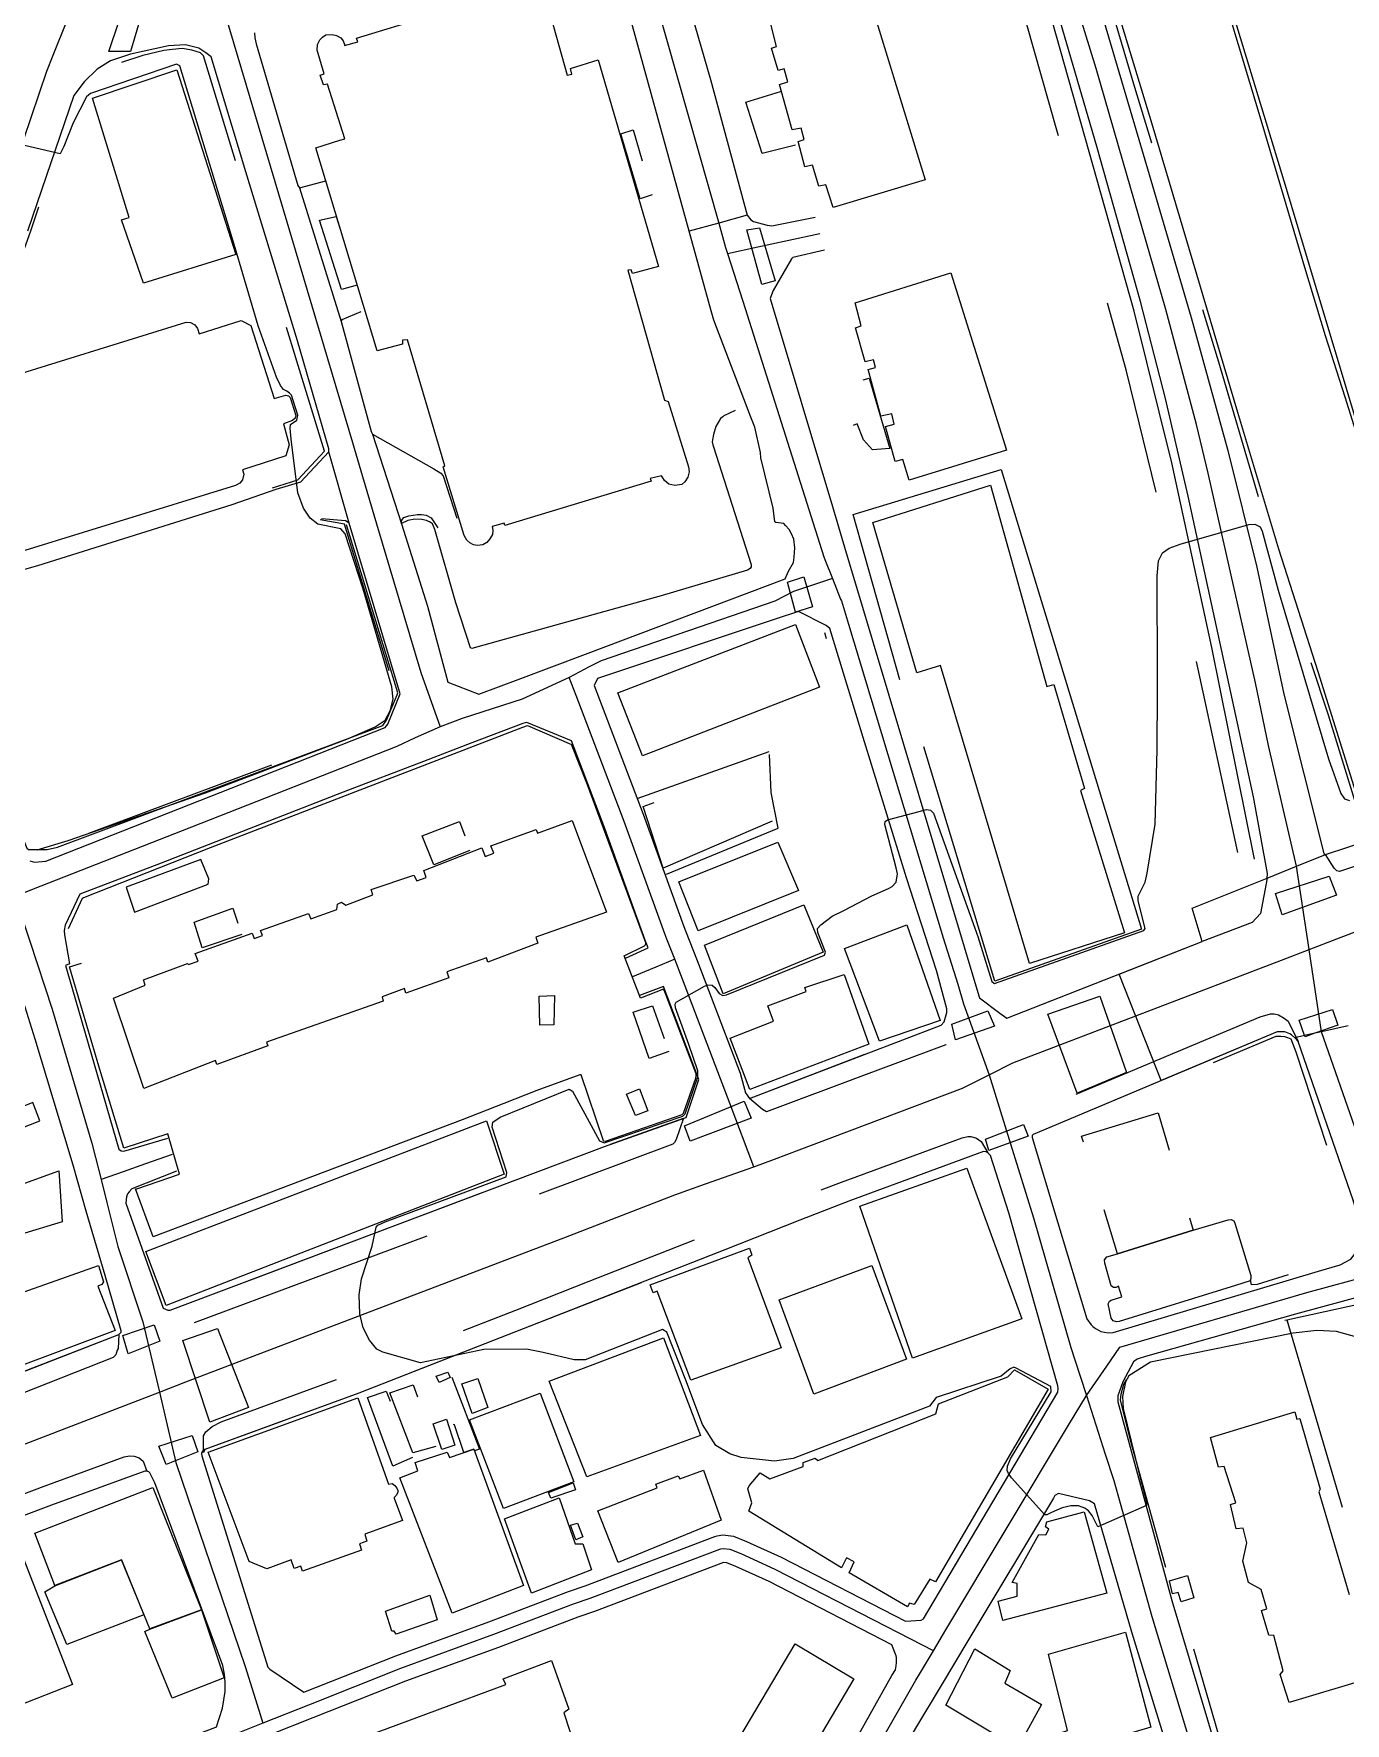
# Model space of a CAD drawing. Header units: millimetres. Extents: x 198785 to 203305, y 542885 to 545889.
# Drawn here: x 201836.9 to 202029.6, y 543380.9 to 543629.2 of the extents above; entities that cross this region are included whole.
import ezdxf

# ---------------------------------------------------------------- set-up
doc = ezdxf.new("R2010")
doc.units = ezdxf.units.MM
for name, pattern in [('FENCE_25K', [54.3, 28.7, -9.2, -16.4]), ('HIDDEN_BULD_25K', [28.8, 18.4, -10.4]), ('HIDDEN_IN_25K', [56.5, 36.5, -20])]:
    doc.linetypes.add(name, pattern=pattern)
for name, color, linetype in [('A0013111', 253, 'Continuous'), ('A0013114', 253, 'Continuous'), ('A0013117', 253, 'Continuous'), ('A0013118', 253, 'Continuous'), ('A0023211', 253, 'Continuous'), ('A0023214', 253, 'Continuous'), ('A0023217', 253, 'Continuous'), ('A0033324', 253, 'Continuous'), ('A0043325', 253, 'Continuous'), ('A0053326', 253, 'Continuous'), ('B0014111', 253, 'Continuous'), ('B0014112', 253, 'Continuous'), ('B0014113', 253, 'Continuous'), ('B0014115', 253, 'Continuous'), ('B0014116', 253, 'Continuous'), ('B0024120', 253, 'Continuous'), ('B0024127', 253, 'Continuous'), ('C0076117', 253, 'Continuous'), ('C0523121', 253, 'Continuous'), ('F0017111', 253, 'Continuous'), ('F0047224', 253, 'Continuous')]:
    doc.layers.add(name, color=color, linetype=linetype)

msp = doc.modelspace()

# ---------------------------------------------------------------- linework, layer by layer
at = {"layer": 'A0013111'}
msp.add_lwpolyline([(202081.77, 543349.38), (202071.38, 543383.85), (202063.05, 543411.98), (202055.58, 543436.76), (202048.08, 543461.27), (202042.52, 543480.09), (202040.28, 543487.54), (202036.76, 543499.28), (202033.31, 543510.76), (202030.98, 543518.54), (202025.69, 543535.41), (202019.88, 543553.45), (202013.86, 543573.55), (202001.29, 543615.89), (201988.17, 543658.98), (201975.59, 543701.29), (201964.61, 543737.61), (201954.02, 543772.01), (201942.51, 543810.75), (201931.78, 543846.34), (201922.12, 543878.3)], dxfattribs=at)
at = {"layer": 'A0013114'}
for points in [[(202026.76, 543508.59), (202033.31, 543510.76), (202047.87, 543515.59), (202062.92, 543520.59), (202068.17, 543522.33), (202069.66, 543522.83), (202070.36, 543523.06), (202072.33, 543523.72), (202072.41, 543523.75), (202082.11, 543527.03), (202093.37, 543530.83), (202098.49, 543532.57), (202129.65, 543544.34), (202166.44, 543558.41), (202181.33, 543564.15), (202188.47, 543566.9), (202188.7, 543567.02), (202188.97, 543567.37), (202191.89, 543568.6), (202192.33, 543568.58), (202195.02, 543569.7), (202195.4, 543569.96), (202195.58, 543570.17)], [(201975.81, 543487.8), (201975.9, 543487.5), (201978.89, 543485.29), (201979.91, 543484.54), (202008.62, 543495.8), (202007.17, 543500.68), (202018.17, 543505.12)], [(201942.11, 543472.73), (201970.26, 543483.53), (201970.69, 543483.99), (201971.1, 543485.38)], [(202022.23, 543481.64), (202021.74, 543482.07), (202021.48, 543482.24), (202020.78, 543482.51), (202020.07, 543482.55), (202019.63, 543482.53), (201983.8, 543467.45), (201983.64, 543467.28), (201983.65, 543467.02)], [(201856.97, 543441.62), (201920.77, 543465.7), (201932.77, 543469.96)], [(201976.51, 543464.92), (201956.7, 543457.66), (201949.49, 543454.83), (201938.5, 543450.51), (201908.85, 543438.86), (201884.68, 543429.42), (201862.07, 543421.17), (201861.68, 543420.82), (201861.59, 543420.56)], [(201794.98, 543417.1), (201795.34, 543416.98), (201849.42, 543438.06), (201849.77, 543438.41), (201849.79, 543438.59)], [(201853.84, 543417.89), (201853.53, 543417.97), (201853.25, 543417.98), (201839.52, 543412.95), (201819.71, 543405.55), (201802.63, 543398.98), (201796.79, 543396.73), (201776.02, 543388.83), (201761.13, 543383.44), (201761.01, 543383.16), (201761, 543382.95), (201761.04, 543382.76)]]:
    msp.add_lwpolyline(points, dxfattribs=at)
at = {"layer": 'A0013117'}
for points in [[(201918.97, 543877.21), (201924.6, 543861.03), (201929.26, 543846.13), (201929.53, 543845.2), (201932.54, 543834.81), (201934.85, 543826.86), (201941.29, 543807), (201948.14, 543783.46), (201954.71, 543761.29), (201960.97, 543741.12), (201968.03, 543717.26), (201974.26, 543696.59), (201981.04, 543674.25), (201987.69, 543652.24), (201994.24, 543630.87), (202000.84, 543608.49), (202007.02, 543587.48), (202012.4, 543567.97), (202016.66, 543550.79), (202020.61, 543532.16), (202026.52, 543508.72), (202026.76, 543508.59)], [(201931.65, 543638.72), (201936.39, 543622.46), (201941.78, 543602.54), (201942.3, 543601.86), (201942.67, 543601.6), (201944.7, 543601.07), (201945.36, 543600.95), (201951.75, 543602.26)], [(202018.17, 543505.12), (202018.24, 543505.81), (202016.16, 543517.07), (202010.23, 543544.35), (202006.56, 543561.23), (202003.22, 543575.59), (201999.58, 543589.84), (201993.12, 543612.6), (201985.26, 543639.66)], [(201869.38, 543629.33), (201869.42, 543628.61), (201869.62, 543627.71), (201875.73, 543606.87), (201875.95, 543606.57), (201882.08, 543586.89), (201886.51, 543570.76), (201886.69, 543570.33), (201890.95, 543557.16), (201894.77, 543545.07), (201897.76, 543533.91), (201902.33, 543532.14), (201908.12, 543534.32), (201917.99, 543538.04), (201947.35, 543549.09), (201947.81, 543550.2), (201948.55, 543551.49), (201948.68, 543552.28), (201948.77, 543553.67), (201948.61, 543554.92), (201948.27, 543555.73), (201947.92, 543556.32), (201947.37, 543556.95), (201947.13, 543557.21), (201945.97, 543557.38), (201945.82, 543557.47), (201945.58, 543559.5), (201943.75, 543566.85), (201943.7, 543567.66), (201942.87, 543571.39), (201942.31, 543572.85), (201936.87, 543587.11), (201936.48, 543588.49), (201933.25, 543600.19), (201923.08, 543636.95)], [(201859.21, 543627.58), (201856.7, 543627.41), (201851.15, 543626.21), (201848.21, 543625.23), (201846.26, 543624), (201844.34, 543622.13), (201842.8, 543620.1), (201836.01, 543600.18)], [(201836.34, 543507.67), (201837.01, 543507.44), (201838.69, 543507.63), (201888.56, 543527.25), (201888.93, 543527.75), (201890.76, 543532.18), (201883.27, 543557.25), (201880.26, 543567.75), (201880.26, 543568.18), (201875.68, 543584.07), (201868.09, 543608.92), (201863, 543625.79), (201862.22, 543626.4), (201861.17, 543627.06), (201859.21, 543627.58)], [(201953.1, 543597.39), (201948.46, 543596.32), (201948.26, 543596.12), (201945.57, 543591.47), (201945.47, 543591.22), (201945.12, 543590.27), (201954.28, 543559.74), (201956.32, 543552.92), (201958.12, 543546.91), (201975.81, 543487.8)], [(201971.1, 543485.38), (201971.11, 543485.89), (201969.56, 543491.52), (201965.17, 543505.18), (201959.02, 543525.15), (201953.89, 543541.81), (201953.36, 543542.23), (201949.29, 543544.3), (201948.28, 543543.94), (201947.03, 543543.54), (201919.75, 543534.45), (201919.28, 543533.4), (201926.49, 543514.49), (201932.45, 543497.99), (201932.69, 543497.38), (201934.43, 543493), (201935.06, 543491.34), (201940.71, 543476.47), (201941.53, 543473.54), (201942.11, 543472.73)], [(201923.87, 543493.35), (201927.22, 543494.89), (201926.84, 543495.87), (201920.86, 543512.4), (201915.95, 543525.3), (201909.36, 543527.96), (201908.77, 543527.85), (201901.31, 543524.99), (201894.18, 543522.26), (201882.39, 543517.74), (201855.62, 543507.32), (201843.7, 543502.75), (201841.53, 543498.19), (201841.4, 543497.41), (201841.42, 543496.8), (201842.19, 543492.5), (201841.58, 543492.28), (201842.15, 543490.25), (201849.44, 543465.29), (201849.76, 543465.03), (201850.18, 543464.98), (201856.64, 543466.92)], [(201849.79, 543438.59), (201847.4, 543446.73), (201844.64, 543456.19), (201842.69, 543462.91), (201841.49, 543467.02), (201837.11, 543481.45), (201832.94, 543494.76)], [(201932.77, 543469.96), (201934.65, 543475.53), (201929.46, 543489.19), (201925.94, 543487.87)], [(201983.65, 543467.02), (201987.42, 543454.45), (201991.67, 543440.37), (201992.31, 543439.45), (201992.54, 543439.25), (201992.74, 543439.08), (201993.05, 543438.87), (201993.73, 543438.49), (201994.8, 543438.32), (201995.52, 543438.36), (202025.72, 543447.38), (202028.9, 543448.29), (202030.49, 543449.1), (202031.09, 543449.97), (202031.5, 543450.56), (202031.59, 543450.94), (202031.81, 543451.89), (202031.87, 543453.44), (202031.61, 543455.16), (202030.8, 543457.8), (202022.75, 543481.09), (202022.23, 543481.64)], [(201861.59, 543420.56), (201861.61, 543420.23), (201871.3, 543389.15), (201871.59, 543388.89), (201876.63, 543385.49), (201890.12, 543390.84), (201903.8, 543395.82), (201915.5, 543400.29), (201917.95, 543401.14), (201937.02, 543408.35), (201937.34, 543408.45), (201938.18, 543408.6), (201939.76, 543408.4), (201941.64, 543407.65), (201946.74, 543405.34), (201965.02, 543395.93), (201967.32, 543396.05), (201967.69, 543396.26), (201987.4, 543429.59), (201987.47, 543430.09), (201987.4, 543430.53), (201980.22, 543455.95), (201977.52, 543464.35), (201977.33, 543464.57), (201977.12, 543464.73), (201976.9, 543464.87), (201976.51, 543464.92)], [(201857.88, 543462.04), (201851.34, 543459.44), (201850.94, 543459.02), (201850.7, 543458.72), (201850.53, 543458.3), (201850.46, 543457.36), (201855.93, 543441.94), (201856.62, 543441.64), (201856.97, 543441.62)], [(202032.61, 543443.85), (202022.33, 543441.02), (202000.3, 543434.84), (201999.06, 543434.42), (201998.55, 543434.05), (201996.94, 543431.12), (201996.22, 543429.05), (201996.22, 543428.72), (201996.22, 543428.17), (202004.16, 543398.96), (202013.23, 543368.64)], [(201761.04, 543382.76), (201764.54, 543371.44), (201772.02, 543350.36), (201772.24, 543349.91), (201777.26, 543348.82), (201777.96, 543348.86), (201780.69, 543349.01), (201805.34, 543358.52), (201817.03, 543362.72), (201822.95, 543364.91), (201826.78, 543366.33), (201863.66, 543380.35), (201863.79, 543380.4), (201864.66, 543383.14), (201865.05, 543385.58), (201865.05, 543386.98), (201864.96, 543388.07), (201864.7, 543389.4), (201854.72, 543416.24), (201854, 543417.73), (201853.84, 543417.89)], [(201987.5, 543414.68), (201986.96, 543414.37), (201986.78, 543413.98), (201974.19, 543393.02), (201970.27, 543386.48), (201966.49, 543380.2), (201952.22, 543355.78), (201941.8, 543338.26), (201942.44, 543333.37), (201943.7, 543332), (201977.9, 543312.97), (201981.81, 543313.99), (201983.07, 543314.33), (201986.89, 543315.37), (201988.24, 543316.78), (201988.11, 543317.63), (201982.26, 543339.42), (201977.14, 543357.97), (202006.74, 543366.67), (202004.67, 543373.57), (201998.28, 543394.3), (201992.78, 543413.18), (201992.06, 543413.61), (201987.5, 543414.68)], [(201938.29, 543404.56), (201919.32, 543397.37), (201916.87, 543396.53), (201905.2, 543392.07), (201891.54, 543387.1), (201877.95, 543381.71), (201865.11, 543376.62)], [(201950.27, 543365.21), (201963.04, 543387.94), (201963.56, 543388.77), (201963.65, 543389.36), (201963.71, 543389.87), (201963.71, 543390.59), (201963.65, 543390.85), (201963.03, 543392.45), (201945, 543401.74), (201940.08, 543403.97), (201938.75, 543404.5), (201938.29, 543404.56)]]:
    msp.add_lwpolyline(points, dxfattribs=at)
at = {"layer": 'A0013118'}
for points in [[(201875.95, 543606.57), (201879.83, 543607.56)], [(201885, 543588.33), (201882.17, 543587.13), (201882.08, 543586.89)], [(201886.69, 543570.33), (201895.72, 543565.28), (201896.72, 543564.63), (201897.07, 543564.21), (201899.08, 543558)], [(201880.26, 543567.75), (201876.12, 543563.3), (201872.49, 543562.21), (201866.04, 543559.98), (201837.47, 543550.98), (201833.49, 543549.86), (201831.02, 543551.86)], [(201890.95, 543557.23), (201890.97, 543557.64), (201891.1, 543557.86), (201891.32, 543558.12), (201892.06, 543558.36), (201893.29, 543558.53), (201893.9, 543558.54), (201894.58, 543558.45), (201895.3, 543558.08), (201896.3, 543556.57)], [(201883.27, 543557.25), (201882.71, 543557.6), (201879.19, 543557.93)], [(201890.95, 543557.16), (201890.95, 543557.23)]]:
    msp.add_lwpolyline(points, dxfattribs=at)
at = {"layer": 'A0023211'}
msp.add_lwpolyline([(202093.71, 543365.19), (202088.52, 543382.42), (202077.73, 543417.84), (202074.23, 543429.52), (202069.2, 543444.89), (202067.6, 543450.06), (202062.83, 543465.67), (202057.69, 543482.75), (202057.12, 543484.64), (202054.61, 543492.97), (202052.5, 543499.99), (202051.16, 543504.52), (202048.33, 543514.05), (202047.87, 543515.59), (202045.71, 543522.75), (202044.59, 543526.45), (202040.84, 543538.7), (202038.06, 543548.11), (202032.29, 543567.34), (202029.65, 543575.77), (202026.74, 543584.79), (202023.73, 543594.84), (202017.45, 543616.01), (202003.37, 543662.79)], dxfattribs=at)
at = {"layer": 'A0023214'}
msp.add_lwpolyline([(201798.89, 543407.84), (201851.6, 543428.12), (201855.39, 543429.58), (201859.28, 543431.08), (201870.82, 543435.52), (201914.81, 543452.28), (201931.13, 543458.57), (201935.65, 543460.17), (201942.75, 543462.67), (201945.78, 543463.82), (201949.4, 543465.2), (201973.38, 543474.23), (201977.34, 543476.22), (201980.8, 543477.96), (202020.26, 543493.05), (202024.33, 543494.61), (202028.4, 543496.17), (202031.76, 543497.46)], dxfattribs=at)
at = {"layer": 'A0023217'}
for points in [[(202038.37, 543448.18), (202036.79, 543452.47), (202033.83, 543460.54), (202026.16, 543482.53), (202024.33, 543494.61), (202022.47, 543506.86), (202018.38, 543524.62), (202016.44, 543533.79), (202010.94, 543558.32), (202009.48, 543564.6), (202007.81, 543571.78), (202003.3, 543588.66), (201996.98, 543610.54), (201993.05, 543624.07), (201989.71, 543634.89), (201985.04, 543650.58), (201977.32, 543675.53), (201973.75, 543688.05), (201969.61, 543702.87), (201962.09, 543727.36), (201930.26, 543833.2), (201930, 543834), (201929.13, 543836.62)], [(201923.37, 543651.57), (201925.36, 543644.44), (201937.57, 543601.38), (201938.58, 543597.8), (201938.87, 543596.9)], [(201864.38, 543634.21), (201865.68, 543629.85), (201883.74, 543569.15), (201885.23, 543564.15), (201887.3, 543557.2), (201893.81, 543535.33), (201894.59, 543533.13), (201896.65, 543527.36)], [(201841.83, 543631.26), (201839.74, 543625.98), (201838.8, 543623.62), (201835.41, 543613.66), (201821.92, 543577.35), (201816.25, 543561.74), (201814.63, 543560.1)], [(201938.87, 543596.9), (201943.31, 543597.86), (201952.42, 543599.83)], [(201938.87, 543596.9), (201941.1, 543589.89), (201953.03, 543552.32), (201953.19, 543551.92), (201954.3, 543549.13)], [(201954.3, 543549.13), (201948.55, 543547.25), (201945.8, 543545.83), (201920.3, 543537.02), (201918.52, 543536.16), (201915.62, 543534.59)], [(201954.3, 543549.13), (201955.49, 543546.13), (201955.6, 543545.85), (201956.65, 543542.45), (201970.54, 543496.34), (201972.73, 543489.51), (201973.53, 543486.63), (201977.34, 543476.22), (201980.46, 543466.09), (201983.82, 543455.2), (201989.33, 543436.16), (201989.92, 543434.33), (201991.61, 543429.09)], [(201915.62, 543534.59), (201908.68, 543531.41), (201899.89, 543528.57), (201896.65, 543527.36)], [(201931.12, 543493.21), (201929.96, 543496.13), (201929.64, 543496.93), (201923.68, 543513.45), (201916.63, 543531.94), (201915.62, 543534.59)], [(201896.65, 543527.36), (201892.99, 543525.71), (201890.26, 543524.47), (201858.71, 543512.07), (201837.94, 543503.91), (201834.16, 543502.42)], [(201834.16, 543502.42), (201836.34, 543495.83), (201839.63, 543485.85), (201845.47, 543466.16), (201845.99, 543464.07), (201846.81, 543460.83)], [(201931.12, 543493.21), (201928.34, 543492.05), (201926.65, 543491.34), (201924.9, 543490.61)], [(201942.75, 543462.67), (201939.24, 543471.88), (201932.24, 543490.26), (201931.12, 543493.21)], [(201857.26, 543464.48), (201853.35, 543463.11), (201850.08, 543461.97), (201846.81, 543460.83)], [(201846.81, 543460.83), (201847.65, 543457.45), (201849.27, 543451), (201852.97, 543439.93), (201855.39, 543429.58), (201857.81, 543419.26), (201868, 543389.28), (201870, 543382.87), (201870.6, 543380.95)], [(201991.61, 543429.09), (201994.59, 543433.39), (201996.53, 543436.19), (202024.02, 543444.2), (202033.73, 543446.89), (202038.37, 543448.18)], [(201969.13, 543391.56), (201970.97, 543394.63), (201989, 543424.73), (201991.61, 543429.09)], [(201991.61, 543429.09), (201994.39, 543420.46), (201995.64, 543416.61), (202001.22, 543396.63), (202008.95, 543371.1), (202009.97, 543367.62), (202010.53, 543365.7)], [(201969.13, 543391.56), (201965.82, 543393.26), (201945.87, 543403.54), (201940.86, 543405.81), (201939.25, 543406.45), (201938.23, 543406.58), (201937.82, 543406.51), (201937.68, 543406.46), (201918.64, 543399.26), (201916.19, 543398.41), (201904.5, 543393.95), (201890.83, 543388.97), (201877.29, 543383.6), (201870.6, 543380.95)], [(201936.03, 543335.41), (201938.95, 543339.86), (201940.31, 543341.93), (201951.25, 543360.49), (201966.56, 543387.27), (201967.08, 543388.13), (201969.13, 543391.56)], [(201870.6, 543380.95), (201864.45, 543378.51), (201864.38, 543378.49), (201827.48, 543364.45), (201823.06, 543362.82), (201820.6, 543361.91)]]:
    msp.add_lwpolyline(points, dxfattribs=at)
at = {"layer": 'A0033324', "linetype": 'HIDDEN_IN_25K', "flags": 128}
for points in [[(202033.78, 543507.76), (202028.82, 543506.11), (202028.41, 543506.2), (202028, 543506.56), (202026.76, 543508.59), (202033.31, 543510.76), (202048.32, 543515.75), (202062.92, 543520.59), (202068.17, 543522.33), (202070.36, 543523.06), (202072.41, 543523.75), (202082.11, 543527.03), (202082.77, 543526.07), (202082.86, 543525.42), (202082.72, 543524.85), (202082.03, 543523.92), (202081.43, 543523.64), (202071.31, 543520.21), (202064.16, 543517.84), (202056.65, 543515.35), (202049.21, 543512.88), (202033.78, 543507.76)], [(202015.99, 543498.6), (202008.62, 543495.8), (202007.17, 543500.68), (202018.17, 543505.12), (202017.21, 543499.92), (202015.99, 543498.6)], [(201958.85, 543476.1), (201944.62, 543470.79), (201944.02, 543471.09), (201942.11, 543472.73), (201970.26, 543483.53), (201970.69, 543483.99), (201971.1, 543485.38), (201971.11, 543485.89), (201971.57, 543481.78), (201971.32, 543481.29), (201970.93, 543480.6), (201958.85, 543476.1)], [(202021.26, 543484.09), (202022.75, 543481.09), (202022.23, 543481.64), (202021.74, 543482.07), (202021.48, 543482.24), (202020.78, 543482.51), (202020.07, 543482.55), (202019.63, 543482.53), (201983.8, 543467.45), (201983.64, 543467.28), (201983.33, 543469.2), (201983.45, 543470.25), (201983.54, 543470.47), (201984.11, 543470.83), (202002.43, 543478.55), (202017.13, 543484.73), (202018.68, 543485.17), (202019.19, 543485.16), (202019.84, 543485.03), (202020.69, 543484.54), (202021.26, 543484.09)], [(201894.69, 543452.52), (201858.72, 543439.1), (201858.15, 543439.08), (201857.64, 543439.17), (201855.93, 543441.94), (201856.62, 543441.64), (201856.97, 543441.62), (201907.24, 543460.6), (201920.77, 543465.7), (201932.4, 543469.83), (201931.31, 543466.7), (201931.06, 543466.28), (201930.81, 543466), (201894.69, 543452.52)], [(201976.16, 543466.43), (201977.12, 543464.73), (201976.9, 543464.87), (201976.51, 543464.92), (201956.7, 543457.66), (201949.49, 543454.83), (201938.5, 543450.51), (201908.85, 543438.86), (201884.68, 543429.42), (201862.07, 543421.17), (201861.86, 543420.73), (201861.85, 543423.14), (201862.2, 543423.76), (201863.12, 543424.53), (201864.45, 543425.23), (201883.62, 543432.23), (201907.76, 543441.65), (201918.55, 543445.9), (201955.63, 543460.46), (201973.35, 543466.96), (201974.18, 543467.13), (201974.62, 543467.13), (201975.44, 543466.91), (201976.16, 543466.43)], [(201807.45, 543418.49), (201796.86, 543414.54), (201796.37, 543414.57), (201794.98, 543417.1), (201795.34, 543416.98), (201835.9, 543432.79), (201849.42, 543438.06), (201849.33, 543436), (201849.19, 543435.77), (201848.98, 543435.08), (201848.61, 543434.69), (201822.87, 543424.56), (201807.45, 543418.49)], [(201852.98, 543419.44), (201853.53, 543417.97), (201853.25, 543417.98), (201839.52, 543412.95), (201819.71, 543405.55), (201802.63, 543398.98), (201796.79, 543396.73), (201776.02, 543388.83), (201761.13, 543383.44), (201761.01, 543383.16), (201760.84, 543385.03), (201760.84, 543385.36), (201761.11, 543386.28), (201761.67, 543386.68), (201762.39, 543387.09), (201774.97, 543391.64), (201795.72, 543399.53), (201806.33, 543403.62), (201818.65, 543408.35), (201838.47, 543415.76), (201850.23, 543420.07), (201850.99, 543420.24), (201851.66, 543420.18), (201852.41, 543419.91), (201852.98, 543419.44)]]:
    msp.add_lwpolyline(points, dxfattribs=at)
at = {"layer": 'A0043325'}
for points in [[(201851.15, 543626.6), (201847.94, 543626.58), (201850.95, 543635.52), (201853.54, 543634.71), (201851.15, 543626.6)], [(201945.86, 543592.86), (201943.91, 543592.35), (201941.73, 543600.38), (201943.57, 543600.69), (201945.86, 543592.86)], [(201951.34, 543544.96), (201948.88, 543544.18), (201947.69, 543548.59), (201950.07, 543549.38), (201951.34, 543544.96)], [(202028.37, 543502.59), (202020.37, 543499.7), (202019.41, 543502.84), (202027.28, 543505.4), (202028.37, 543502.59)], [(201997.52, 543476.54), (201990.23, 543473.52), (201985.94, 543485.1), (201993.57, 543487.75), (201997.52, 543476.54)], [(201978.08, 543483.37), (201972.35, 543481.37), (201971.85, 543483.65), (201977.11, 543485.59), (201978.08, 543483.37)], [(202025.19, 543482.31), (202023.74, 543481.79), (202023.67, 543481.97), (202022.87, 543484.22), (202027.79, 543485.82), (202028.55, 543483.52), (202025.19, 543482.31)], [(201942.34, 543469.86), (201933.38, 543466.45), (201932.55, 543468.71), (201941.33, 543472.32), (201942.34, 543469.86)], [(201983.04, 543467.22), (201977.26, 543465.07), (201976.77, 543466.75), (201982.36, 543468.91), (201983.04, 543467.22)], [(201855.47, 543437.07), (201850.77, 543435.21), (201849.99, 543437.92), (201854.62, 543439.46), (201855.47, 543437.07)], [(201868.5, 543427.31), (201862.81, 543425.17), (201858.84, 543437.19), (201863.94, 543438.91), (201868.5, 543427.31)], [(201861.02, 543420.8), (201856.38, 543418.93), (201855.32, 543421.66), (201860.22, 543423.19), (201861.02, 543420.8)]]:
    msp.add_lwpolyline(points, dxfattribs=at)
at = {"layer": 'A0053326'}
for points in [[(201931.65, 543638.72), (201936.39, 543622.46), (201941.78, 543602.54), (201937.57, 543601.38), (201933.25, 543600.19), (201923.08, 543636.95)], [(202030.09, 543483.42), (202026.16, 543482.53), (202025.19, 543482.31), (202023.67, 543481.97), (202022.23, 543481.64), (202021.74, 543482.07), (202021.48, 543482.24), (202020.78, 543482.51), (202020.07, 543482.55), (202019.63, 543482.53), (202002.59, 543475.36), (201996.44, 543491.02), (202008.62, 543495.8), (202007.17, 543500.68), (202018.17, 543505.12), (202022.47, 543506.86), (202026.76, 543508.59), (202033.31, 543510.76)]]:
    msp.add_lwpolyline(points, dxfattribs=at)
at = {"layer": 'B0014111'}
for points in [[(201911.61, 543636.24), (201915.33, 543623.11), (201915.97, 543623.26), (201915.78, 543624.08), (201919.86, 543625.37), (201928.75, 543595), (201924.9, 543593.96), (201924.72, 543594.49), (201924.23, 543594.43), (201929.6, 543575.37), (201930.17, 543575.15), (201933.12, 543565.54), (201933.21, 543564.8), (201933.03, 543564.05), (201932.6, 543563.33), (201932.14, 543562.97), (201931.14, 543562.8), (201930.26, 543563.01), (201929.62, 543563.55), (201929.37, 543563.95), (201929.17, 543564.25), (201927.5, 543563.85), (201927.63, 543563.43), (201906.13, 543556.93), (201906.06, 543557.29), (201904.27, 543556.78), (201904.37, 543556.24), (201904.31, 543555.63), (201903.96, 543554.99), (201903.51, 543554.44), (201902.89, 543554.1), (201902.14, 543553.98), (201901.55, 543554.07), (201901.01, 543554.37), (201900.56, 543554.78), (201900.19, 543555.44), (201897.06, 543565.53), (201897.34, 543565.7), (201891.85, 543584.23), (201891.13, 543584.15), (201891.11, 543583.58), (201887.38, 543582.61), (201878.36, 543612.42), (201881.9, 543613.57), (201882.64, 543613.76), (201880.08, 543621.76), (201879.5, 543621.69), (201878.99, 543623.1), (201879.62, 543623.3), (201878.56, 543626.76), (201878.6, 543627.59), (201878.97, 543628.3), (201879.33, 543628.67), (201879.85, 543629.01), (201880.77, 543629.09), (201881.4, 543628.95), (201882.05, 543628.61), (201882.37, 543628.15), (201882.58, 543627.59), (201882.59, 543627.48), (201884.56, 543628.02), (201884.36, 543628.53), (201905.59, 543635.06)], [(201866.6, 543596.74), (201853.07, 543592.56), (201849.83, 543601.84), (201850.94, 543602.19), (201845.55, 543619.71), (201857.96, 543623.9), (201866.6, 543596.74)], [(201830.21, 543577.82), (201859.3, 543586.83), (201859.96, 543586.76), (201860.58, 543586.42), (201860.96, 543585.87), (201861.25, 543585.1), (201867.38, 543587.04), (201868.83, 543586.31)], [(201868.83, 543586.31), (201872.26, 543575.57), (201873.97, 543576.09), (201874.37, 543575.97), (201874.61, 543575.72), (201875.42, 543573.11), (201875.33, 543572.72), (201874.92, 543572.36), (201873.62, 543571.89), (201874.45, 543568.8), (201873.97, 543567.15), (201867.62, 543565.13), (201867.78, 543564.45), (201867.59, 543563.65), (201867.21, 543563.14), (201866.55, 543562.8), (201830.95, 543551.84)], [(201970.11, 543484.18), (201961.19, 543481.17), (201956.06, 543494.77), (201965.21, 543498.23), (201970.11, 543484.18)], [(201906.06, 543461.62), (201856.37, 543442.31), (201853.37, 543450.24), (201903.44, 543469.43), (201906.06, 543461.62)], [(201982.1, 543440.34), (201966.07, 543434.57), (201958.33, 543456.89), (201974.05, 543462.49), (201982.1, 543440.34)], [(202013.5, 543445.27), (201996.4, 543439.96), (201996.02, 543439.91), (201995.54, 543440.04), (201995.24, 543440.47), (201994.83, 543442.58), (201995.01, 543442.94), (201995.26, 543443.12), (201996.83, 543443.58), (201996.33, 543445.15), (201995.96, 543444.95), (201995.57, 543444.97), (201995.25, 543445.21), (201994.33, 543448.52), (201994.29, 543449.03), (201994.59, 543449.44), (201996.18, 543449.89), (202007.3, 543453.38), (202012.42, 543454.92), (202012.87, 543454.96), (202013.25, 543454.77), (202013.41, 543454.42), (202015.79, 543446.73), (202015.78, 543446.28), (202015.67, 543445.96), (202013.5, 543445.27)], [(201941.85, 543449.31), (201946.73, 543436.1), (201933.48, 543431.34), (201928.52, 543444.42), (201927.96, 543444.19), (201927.48, 543445.33), (201942.09, 543450.74), (201942.44, 543449.72), (201941.85, 543449.31)], [(201848.89, 543438.65), (201834.09, 543433.12), (201831.41, 543440.31), (201834.68, 543441.49), (201833.84, 543443.75), (201846.42, 543448.17), (201847.18, 543445.79), (201846.93, 543445.42), (201846.33, 543445.15), (201848.89, 543438.65)], [(201965.19, 543434.41), (201951.54, 543429.3), (201946.47, 543443.13), (201960.1, 543448.2), (201965.19, 543434.41)], [(201934.89, 543423.22), (201918.21, 543417.16), (201912.64, 543431.18), (201929.46, 543437.57), (201934.89, 543423.22)], [(201916.28, 543416.38), (201905.93, 543412.48), (201900.93, 543425.51), (201911.34, 543429.45), (201916.28, 543416.38)], [(201884.53, 543428.75), (201889.05, 543416.08), (201889.57, 543416.14), (201890, 543415.88), (201890.27, 543415.47), (201890.41, 543415.11), (201890.4, 543414.89), (201890.24, 543414.45), (201889.87, 543414.12), (201889.86, 543414.01), (201891.12, 543410.72), (201885.58, 543408.7), (201885.85, 543407.7), (201884.8, 543407.28), (201885.1, 543406.36), (201876.43, 543403.28), (201876.17, 543404.01), (201875.21, 543403.67), (201874.75, 543404.93), (201871.17, 543403.61), (201868.58, 543404.67), (201862.55, 543420.75), (201884.53, 543428.75)], [(201901.58, 543421.18), (201908.87, 543401.16), (201898.4, 543397.08), (201890.71, 543416.99), (201893.37, 543418), (201892.96, 543419.26), (201897.68, 543420.75), (201898.03, 543419.99), (201901.58, 543421.18)], [(201935.34, 543418.12), (201937.94, 543410.77), (201922.78, 543404.53), (201919.82, 543412.16), (201928.54, 543415.52), (201928.34, 543416.07), (201931.61, 543417.29), (201931.87, 543416.84), (201935.34, 543418.12)], [(201854.43, 543415.56), (201861.55, 543397.61), (201853.96, 543394.78), (201849.83, 543404.95), (201840.04, 543401.15), (201837.08, 543408.87), (201854.43, 543415.56)], [(201842.63, 543386.62), (201826.58, 543380.36), (201819.12, 543400.04), (201835.04, 543406.12), (201842.63, 543386.62)], [(201853.09, 543396.86), (201841.77, 543392.48), (201838.54, 543400.23), (201840.03, 543401.13), (201849.82, 543404.92), (201853.09, 543396.86)], [(201896.19, 543396.1), (201890.18, 543394), (201889.88, 543394.45), (201889.56, 543394.46), (201888.62, 543397.38), (201895.11, 543399.73), (201896.19, 543396.1)], [(201864.9, 543387.62), (201857.26, 543384.6), (201853.23, 543394.43), (201853.96, 543394.76), (201861.55, 543397.59), (201864.9, 543387.62)], [(202001.07, 543380.35), (201987.7, 543376.4), (201987.06, 543376.6), (201986.37, 543377.12), (201986.17, 543377.62), (201986.17, 543378.36), (201986.54, 543378.94), (201987.22, 543379.33), (201988.85, 543379.84), (201986.02, 543391.06), (201997.35, 543394.29), (202001.07, 543380.35)], [(201914.84, 543382.46), (201919.15, 543369.29), (201920.82, 543369.98), (201923.37, 543362.51), (201916.06, 543359.81), (201915.75, 543360.74), (201887.59, 543350.45), (201888.12, 543348.89), (201886.19, 543348.21), (201876.18, 543375.46), (201906.3, 543386.6), (201905.91, 543387.45), (201912.98, 543390.15), (201915.55, 543382.99), (201914.84, 543382.46)], [(201985.03, 543383.7), (201981.48, 543377.26), (201970.93, 543383.58), (201975.22, 543391.85), (201980.39, 543388.68), (201979.6, 543386.84), (201985.03, 543383.7)]]:
    msp.add_lwpolyline(points, dxfattribs=at)
at = {"layer": 'B0014112'}
for points in [[(201952.37, 543533.18), (201926.37, 543523.07), (201922.75, 543532.33), (201948.84, 543542.38), (201952.37, 543533.18)], [(201830.47, 543443.7), (201822.56, 543441.36), (201818.73, 543454.15), (201840.6, 543462.08), (201841.1, 543454.62), (201834.99, 543452.77), (201835.42, 543451.14), (201833.35, 543450.61), (201833.73, 543449.1), (201829.37, 543447.74), (201830.47, 543443.7)], [(201918.9, 543403.45), (201910.05, 543400.02), (201906.08, 543410.96), (201914.12, 543414.06), (201916.48, 543407.31), (201917.61, 543407.3), (201918.9, 543403.45)]]:
    msp.add_lwpolyline(points, dxfattribs=at)
at = {"layer": 'B0014113'}
for points in [[(201949.29, 543503.31), (201934.57, 543497.35), (201931.71, 543504.57), (201946.27, 543510.42), (201949.29, 543503.31)], [(201952.94, 543494.23), (201938.22, 543488.11), (201935.51, 543495.27), (201950.09, 543501.19), (201952.94, 543494.23)], [(201959.62, 543480.7), (201942.17, 543474.04), (201939.26, 543481.62), (201945.62, 543484.07), (201944.8, 543486.37), (201950.42, 543488.44), (201950.23, 543489.02), (201955.99, 543490.93), (201959.62, 543480.7)], [(201991.3, 543412), (201994.6, 543400.03), (201979.33, 543396.02), (201978.66, 543398.88), (201981.43, 543399.6), (201981.42, 543401.44), (201980.68, 543401.63), (201984.6, 543408.65), (201985.67, 543408.6), (201986.1, 543409.46), (201985.59, 543409.77), (201985.78, 543410.5), (201991.3, 543412)], [(201957.45, 543387.45), (201932.69, 543345.6), (201924.11, 543350.98), (201948.8, 543392.6), (201957.45, 543387.45)]]:
    msp.add_lwpolyline(points, dxfattribs=at)
at = {"layer": 'B0014115'}
for points in [[(201958.45, 543638.52), (201967.91, 543607.72), (201954.39, 543603.66), (201953.3, 543606.99), (201952.27, 543606.78), (201951.34, 543609.89), (201950.25, 543609.66), (201949.23, 543613.37), (201950.14, 543613.67), (201949.71, 543615.3), (201948.35, 543615.05), (201946.53, 543621.75), (201947.72, 543622.15), (201947.18, 543624.05), (201946.29, 543623.77), (201945.33, 543627.07), (201946.09, 543627.31), (201945.23, 543630.59), (201946.19, 543630.95), (201945.15, 543634.57), (201958.45, 543638.52)], [(201971.67, 543594.08), (201979.87, 543568), (201965.54, 543563.59), (201964.64, 543566.63), (201963.49, 543566.34), (201962.07, 543571.46), (201963.38, 543571.84), (201963.03, 543573.34), (201961.42, 543572.99), (201959.54, 543579.85), (201960.62, 543580.15), (201960.31, 543581.27), (201959.1, 543580.99), (201957.68, 543586), (201958.53, 543586.27), (201957.62, 543589.65), (201971.67, 543594.08)], [(201977.51, 543562.86), (201985.81, 543533.29), (201986.83, 543533.58), (201991.33, 543518.26), (201990.74, 543517.97), (201997.23, 543497.06), (201983.26, 543492.56), (201970.17, 543536.35), (201966.68, 543535.28), (201960.22, 543557.37), (201977.51, 543562.86)], [(201916.05, 543513.57), (201921.08, 543500.13), (201910.71, 543496.43), (201911.02, 543495.58), (201903.66, 543492.75), (201903.43, 543493.39), (201897.6, 543491.34), (201897.9, 543490.48), (201891.61, 543488.19), (201891.4, 543488.89), (201888.12, 543487.67), (201888.27, 543487.05), (201871.13, 543481.02), (201871.33, 543480.45), (201863.83, 543477.74), (201863.62, 543478.3), (201853.11, 543474.19), (201848.62, 543487.47), (201853.31, 543489.36), (201853.06, 543490.15), (201859.49, 543492.56), (201859.66, 543492.4), (201861.07, 543492.9), (201860.65, 543494.05), (201869.04, 543497.01), (201869.33, 543496.25), (201870.54, 543496.67), (201870.26, 543497.4), (201877.29, 543499.93), (201877.64, 543499.13), (201881.47, 543500.49), (201881.56, 543501.29), (201882.14, 543501.56), (201882.78, 543501.13), (201886.73, 543502.64), (201886.48, 543503.46), (201892.78, 543505.57), (201893.22, 543504.72), (201894.6, 543505.22), (201894.23, 543506.24), (201902.75, 543509.55), (201903.26, 543508.27), (201904.54, 543508.76), (201904.1, 543509.88), (201910.76, 543512.28), (201910.96, 543511.72), (201916.05, 543513.57)], [(201986, 543430.04), (201969.42, 543401.7), (201968.58, 543402.1), (201966.29, 543398.4), (201965.63, 543398.57), (201965.34, 543398.01), (201956.74, 543403.05), (201957.46, 543404.64), (201956.36, 543405.25), (201955.6, 543403.77), (201941.99, 543412.09), (201942.45, 543413.32), (201941.85, 543415.38), (201942.06, 543415.79), (201943.69, 543417.71), (201945.1, 543416.86), (201950, 543418.66), (201949.99, 543419.26), (201951.74, 543419.9), (201952.15, 543419.56), (201969.5, 543426.39), (201969.88, 543427.87), (201980.08, 543431.84), (201981.02, 543432.85), (201986, 543430.04)], [(202033.99, 543387.73), (202021.42, 543383.97), (202020.07, 543388.07), (202020.5, 543388.61), (202019.16, 543393.82), (202018.42, 543393.88), (202017.33, 543397.49), (202018.13, 543397.72), (202017.28, 543400.56), (202015.44, 543401.59), (202014.58, 543404.76), (202015.18, 543407.42), (202014.66, 543409.57), (202013.61, 543409.48), (202012.8, 543413.06), (202013.55, 543413.33), (202011.83, 543418.65), (202011.01, 543418.54), (202009.84, 543422.9), (202022.22, 543426.7)], [(202022.22, 543426.7), (202022.51, 543425.63), (202022.97, 543425.72), (202025.96, 543415.3), (202025.78, 543414.91), (202030.2, 543399.84)]]:
    msp.add_lwpolyline(points, dxfattribs=at)
at = {"layer": 'B0014116', "linetype": 'HIDDEN_BULD_25K', "flags": 128}
for points in [[(201948.85, 543612.81), (201943.95, 543611.61), (201941.54, 543619.14), (201946.65, 543620.72), (201948.85, 543612.81)], [(201927.78, 543605.5), (201926.03, 543604.94), (201923.21, 543614.47), (201925.02, 543615.07), (201927.78, 543605.5)], [(201884.44, 543592.25), (201882.14, 543591.59), (201878.93, 543601.78), (201881.38, 543602.36), (201884.44, 543592.25)], [(201959.71, 543578.57), (201962.7, 543568.25), (201960.16, 543568.05), (201958.86, 543569.52), (201957.93, 543571.86), (201956.89, 543571.45), (201955.18, 543577.4), (201959.71, 543578.57)], [(201901.01, 543509.19), (201895.71, 543507.09), (201894.01, 543511.34), (201899.49, 543513.45), (201901.01, 543509.19)], [(201867.5, 543496.81), (201861.68, 543494.88), (201860.51, 543498.62), (201866.16, 543500.71), (201867.5, 543496.81)], [(201913.35, 543483.56), (201911.28, 543483.51), (201911.2, 543487.76), (201913.43, 543487.86), (201913.35, 543483.56)], [(201930.24, 543479.64), (201927.36, 543478.6), (201924.99, 543485.42), (201927.83, 543486.37), (201930.24, 543479.64)], [(201927.15, 543470.92), (201925.33, 543470.22), (201924.02, 543473.38), (201925.96, 543474.16), (201927.15, 543470.92)], [(202007.3, 543453.39), (201996.18, 543449.9), (201990.91, 543467.22), (202002.17, 543470.6), (202007.3, 543453.39)], [(201898.12, 543431.71), (201896.48, 543430.98), (201896.07, 543431.95), (201897.77, 543432.54), (201898.12, 543431.71)], [(201898.35, 543431.8), (201902.43, 543421.2), (201901.68, 543420.98), (201901.59, 543421.21), (201900.11, 543420.71), (201898.75, 543424.8), (201898.35, 543424.89), (201897.93, 543426.16), (201898.18, 543426.23), (201896.12, 543430.79), (201898.35, 543431.8)], [(201892.59, 543419.98), (201889.7, 543418.72), (201885.95, 543428.81), (201888.72, 543429.73), (201892.59, 543419.98)], [(201896.03, 543421.61), (201892.64, 543420.67), (201889.27, 543429.48), (201892.68, 543430.64), (201896.03, 543421.61)], [(201903.65, 543427.31), (201901.37, 543426.42), (201899.82, 543430.79), (201902.19, 543431.57), (201903.65, 543427.31)], [(201898.79, 543421.8), (201896.88, 543421.17), (201895.62, 543424.9), (201897.58, 543425.62), (201898.79, 543421.8)], [(201916.53, 543415.23), (201912.92, 543413.98), (201912.57, 543414.83), (201916.19, 543416.25), (201916.53, 543415.23)], [(201917.6, 543408.32), (201916.56, 543407.9), (201915.82, 543410.02), (201916.83, 543410.31), (201917.6, 543408.32)]]:
    msp.add_lwpolyline(points, dxfattribs=at)
at = {"layer": 'B0024120', "linetype": 'FENCE_25K', "flags": 128}
for points in [[(202217.14, 542885.31), (202215.89, 542889.79), (202211.79, 542903.46), (202211.06, 542906.37), (202208.69, 542915.86), (202206.09, 542924.17), (202204, 542931.32), (202200.96, 542941.36), (202197.88, 542953.14), (202193.96, 542966.12), (202191.06, 542975.57), (202188.37, 542984.85), (202185.11, 542995.75), (202181.06, 543009.4), (202176.75, 543022.91), (202171.14, 543042), (202166.33, 543058.33), (202165.34, 543061.94), (202162.84, 543070.79), (202161.86, 543070.58), (202156.04, 543089.93), (202154.54, 543094.78), (202147.84, 543116.61), (202141.5, 543137.49), (202139.18, 543145.49), (202131.01, 543174.33), (202125.1, 543198.61), (202118.28, 543224.61), (202113.3, 543242.82), (202109.84, 543255.14), (202104.1, 543273.9), (202097.23, 543295.85), (202092.33, 543312.28), (202086.5, 543331.8), (202083.07, 543342.6), (202077.88, 543360.15), (202072.93, 543376.53), (202067.22, 543395.55), (202062.6, 543411.48), (202056.3, 543431.95), (202047.57, 543460.91), (202041.81, 543481.23), (202036.93, 543497.61), (202032.09, 543513.2), (202027.19, 543529.07), (202019.09, 543553.55), (202015.84, 543564.8), (202011.05, 543580.92), (202006.28, 543596.63), (202002.39, 543609.36), (201998.74, 543621.31), (201994.31, 543636.29), (201988.76, 543654.92), (201981.76, 543678.1), (201975.22, 543699.17), (201970.56, 543715.13), (201963.98, 543736.53), (201958.01, 543756.32), (201952.21, 543775.51), (201947.22, 543791.32), (201942.17, 543808.9), (201934.59, 543834.02), (201929.08, 543852.65), (201922.59, 543873.68), (201916.84, 543892.4), (201901.51, 543941.87), (201892.55, 543971.75), (201882.04, 544007.3), (201875.05, 544031.16), (201867.35, 544058.14), (201860.22, 544082.88), (201851.27, 544112.32), (201845.99, 544129.33), (201840.53, 544147.15), (201834.75, 544166.47), (201829.77, 544182.76), (201824.52, 544199.55), (201818.86, 544219.4), (201812.32, 544240.2), (201807.48, 544256.42), (201802.39, 544272.63), (201799.93, 544281.61), (201798.2, 544286.5), (201793.41, 544299.96), (201786.32, 544320.12), (201774.68, 544352.8), (201768.76, 544370.18), (201760.88, 544394.99), (201754.9, 544414.84), (201745.58, 544444.9), (201739.23, 544465.95), (201732.19, 544488.74), (201727.89, 544504.35), (201727.89, 544504.35)], [(202013.84, 543508.87), (202009.02, 543531.31), (202006.08, 543544.66), (202001.99, 543561.36), (201997.43, 543579.82), (201992.58, 543597.44), (201987.28, 543615.01), (201981.45, 543635.54), (201974.2, 543660.52), (201969.83, 543676.62), (201963.83, 543697.9), (201957.68, 543719.68), (201950.32, 543744.29)], [(201871.99, 543562.47), (201875.74, 543563.65), (201879.64, 543567.83), (201861.87, 543625.95), (201861.41, 543626.41), (201860.15, 543626.8), (201858.72, 543627.01), (201857.31, 543626.89), (201856.04, 543626.71), (201852.93, 543626.01), (201849.24, 543624.77), (201846.61, 543623.36), (201844.76, 543621.61), (201843.07, 543619.74), (201836.5, 543600.33), (201820.85, 543556.65), (201820.88, 543556.14), (201835.51, 543511.52), (201835.78, 543510.16), (201836.04, 543509.88), (201836.5, 543509.72), (201837.51, 543509.51), (201838.04, 543509.49), (201840.03, 543509.84), (201887.98, 543527.79), (201890.17, 543532.22), (201882.6, 543557.14), (201879, 543557.78)], [(201929.88, 543505.7), (201946.31, 543512.46), (201945.26, 543517.7), (201945, 543523.74), (201944.93, 543525.53), (201945.06, 543525.99), (201956.41, 543529.79), (201953.16, 543541.18)], [(201925.61, 543516.79), (201945, 543523.74)], [(201945.42, 543513.47), (201929.4, 543506.58), (201926.47, 543515.64), (201943.07, 543521.42), (201945.42, 543513.47)], [(202010.29, 543478.01), (202019.5, 543481.88), (202020.2, 543481.9), (202020.72, 543481.85), (202021.18, 543481.7), (202021.66, 543481.48), (202022.4, 543479.58), (202029.97, 543456.32), (202030.28, 543454.36), (202030.34, 543452.57), (202030.25, 543451.91), (202030.13, 543451), (202029.93, 543450.54), (202029.53, 543449.73), (202028.64, 543449.14), (202016.71, 543445.39), (202015.88, 543445.34), (202015.71, 543446.08)], [(202003.3, 543403.81), (201998.24, 543422), (201996.62, 543428.42), (201996.71, 543429.27), (201997.11, 543430.77), (201998.83, 543433.79), (201999, 543434.03), (202018.4, 543439.63), (202021.07, 543440.21), (202032.24, 543442.65), (202033.02, 543442.63), (202033.59, 543442.54), (202035.44, 543441.43), (202036.51, 543439.27), (202046.23, 543415.44), (202052.34, 543398.89), (202058.05, 543383.71), (202063.57, 543366.14), (202069.59, 543348.68), (202070.31, 543346.54), (202070.32, 543345.52), (202070.19, 543344.34), (202069.66, 543342.94), (202069.16, 543342.4), (202052.98, 543337.71), (202050.55, 543337.01)], [(202021.07, 543440.21), (202035.93, 543389.77), (202052.98, 543337.71)], [(202007.37, 543391.88), (202011.53, 543377.52), (202018.34, 543353.64), (202025.33, 543330.71), (202029.49, 543329.53)]]:
    msp.add_lwpolyline(points, dxfattribs=at)
at = {"layer": 'B0024127'}
msp.add_lwpolyline([(202006.47, 543402.64), (202007.4, 543399.34), (202005.52, 543398.77), (202005.1, 543400.16), (202004.26, 543399.94), (202003.82, 543401.84), (202006.47, 543402.64)], dxfattribs=at)
at = {"layer": 'C0076117'}
for points in [[(201861.46, 543507.84), (201850.52, 543503.79), (201851.72, 543500.12), (201862.57, 543504.22), (201862.67, 543504.99), (201861.46, 543507.84)], [(201836.77, 543472.16), (201820.24, 543465.52), (201820.9, 543463.52), (201818.58, 543462.45), (201818.79, 543462.01), (201837.81, 543469.44), (201836.77, 543472.16)]]:
    msp.add_lwpolyline(points, dxfattribs=at)
at = {"layer": 'C0523121'}
msp.add_lwpolyline([(201931.72, 543901.38), (201944.89, 543857.77), (201961.35, 543802.69), (201968.66, 543778.51), (201981.27, 543737.87), (201992.47, 543700.34), (202006.75, 543653.12), (202020.61, 543607.6), (202035.47, 543558.22), (202047.83, 543517.33), (202048.32, 543515.75), (202055.29, 543493.22), (202058.19, 543483.86), (202073.02, 543433.93), (202088.74, 543382.9), (202103.23, 543334.7)], dxfattribs=at)
at = {"layer": 'F0017111'}
for points, elevation in [([(201836.54, 543509.3), (201837.4, 543509.26), (201841.97, 543510.62), (201862.14, 543517.67), (201882.94, 543525.54), (201887.07, 543527.34), (201888.55, 543528.34), (201889.32, 543529.71), (201889.74, 543531.41), (201889.53, 543533.22), (201885.32, 543547.56), (201882.67, 543555.7), (201882.04, 543556.43), (201878.66, 543557.12), (201877.55, 543557.99), (201876.57, 543559.48), (201875.74, 543561.72), (201874.73, 543569.62), (201874.61, 543571.25), (201874.66, 543571.79), (201875.57, 543572.42), (201875.74, 543573.15), (201874.81, 543576.07), (201874.49, 543576.38), (201874.13, 543576.67), (201873.64, 543576.92), (201873.19, 543577.49), (201872.61, 543578.73), (201869.91, 543586.26), (201866.53, 543597.71), (201858.4, 543624.5), (201857.88, 543624.74), (201845.27, 543620.41), (201844.68, 543619.9), (201842.73, 543616.12), (201841.32, 543612.62), (201840.82, 543611.55), (201829.83, 543614.08)], 30), ([(202031.69, 543437.56), (202028.37, 543438.47), (202025.45, 543438.65), (202021.98, 543438.24), (202001.02, 543434.01), (201997.86, 543431.99), (201997.35, 543431.11), (201996.9, 543428.95), (201997.03, 543427.19), (201999.41, 543417.39), (202000.47, 543413.27), (202000.44, 543412.94), (201993.31, 543409.81), (201992.44, 543411.44), (201991.91, 543412.16), (201991.38, 543412.54), (201990.45, 543412.85), (201989.3, 543412.85), (201988.03, 543412.56), (201986.46, 543411.91), (201985.77, 543411.53), (201985.48, 543411.57), (201980.61, 543416.98), (201980.14, 543417.62), (201979.96, 543418.09), (201979.99, 543418.7), (201980.46, 543419.76), (201986.42, 543429.64), (201986.39, 543430.39), (201981.29, 543433.12), (201980.95, 543433.23), (201980.41, 543432.99), (201979.07, 543431.91), (201969.54, 543428.78), (201968.53, 543427.52), (201948.54, 543419.82), (201945.78, 543419.42), (201940.9, 543419.98), (201939.23, 543420.54), (201937.15, 543421.74), (201935.21, 543424.85), (201932.76, 543431.36), (201929.93, 543438.37), (201929.31, 543438.78), (201917.95, 543434.32), (201916.35, 543434.32), (201911.78, 543435.41), (201909.34, 543435.9), (201903.05, 543435.87), (201893.75, 543433.91), (201888.23, 543435.46), (201887.34, 543435.92), (201886.26, 543437.22), (201885.33, 543439.02), (201884.83, 543441.07), (201884.73, 543443.89), (201885.07, 543446.24), (201886.66, 543451.01), (201887.26, 543453.8), (201887.5, 543454.12), (201888.56, 543454.59), (201906.35, 543461.2), (201906.44, 543461.85), (201904.28, 543468.53), (201904.39, 543469.24), (201905.48, 543470), (201915.58, 543474.08), (201916.08, 543473.83), (201920.07, 543466.49), (201920.72, 543466.22), (201932.31, 543470.13), (201932.65, 543470.49), (201934.5, 543475.93), (201934.51, 543476.78), (201933.17, 543480.68), (201931.24, 543486.06), (201931.19, 543486.61), (201931.32, 543486.91), (201935.49, 543489.22), (201936, 543489.44), (201936.63, 543489.38), (201936.99, 543489.02), (201937.64, 543488.17), (201938.17, 543487.88), (201938.73, 543487.94), (201953.12, 543493.8), (201953.29, 543494.22), (201952.15, 543497.12), (201952.11, 543497.69), (201952.59, 543498.26), (201954.26, 543499.5), (201955.96, 543500.38), (201960.09, 543502.49), (201962.55, 543503.59), (201963.07, 543503.88), (201963.67, 543504.53), (201963.85, 543505.73), (201963.65, 543506.65), (201962, 543513.01), (201962.05, 543513.45), (201962.38, 543513.67), (201967.04, 543514.91), (201968.13, 543515.2), (201968.71, 543515.08), (201969.14, 543514.67), (201975.63, 543496.56), (201977.73, 543489.9), (201978.11, 543489.64), (202000.05, 543497.43), (202000.23, 543497.7), (201999.22, 543501.8), (201999.22, 543502.48), (202000.23, 543504.53), (202000.54, 543505.86), (202001.7, 543513.04), (202002, 543523.97), (202002.06, 543532.53), (202002.05, 543534.86), (202001.99, 543549.52), (202002.2, 543551.76), (202002.77, 543552.92), (202003.77, 543553.58), (202005.38, 543554.21), (202015.49, 543557.09), (202016.34, 543557.13), (202017.14, 543556.72), (202017.42, 543556.12), (202019.8, 543547.45), (202027.17, 543522.64), (202028.98, 543517.53), (202029.56, 543516.76), (202030.25, 543516.5)], 20)]:
    msp.add_lwpolyline(points, dxfattribs=dict(at, elevation=elevation))
at = {"layer": 'F0047224'}
for points in [[(202016.32, 543507.9), (202010.04, 543538.98), (202004.18, 543566.16), (201998.64, 543588.43), (201986.6, 543631.07), (201975.4, 543668.45), (201969.27, 543688.71), (201962.88, 543709.96), (201952.79, 543742.15)], [(201939.98, 543573.84), (201938.35, 543573.03), (201938.18, 543572.92), (201937.85, 543572.63), (201937.13, 543571.48), (201936.8, 543570.3), (201936.65, 543569.51), (201936.63, 543569.23), (201936.71, 543568.77), (201936.8, 543568.49), (201942.32, 543551.36), (201942.34, 543551.12), (201942.36, 543550.88), (201942.21, 543550.6), (201941.82, 543550.38), (201929.14, 543546.6), (201901.28, 543538.85), (201901.08, 543538.96), (201898.94, 543545.55), (201895.88, 543556.33), (201895.53, 543557.16), (201895.08, 543557.45), (201894.92, 543557.54), (201894.64, 543557.67), (201893.94, 543557.82), (201892.9, 543557.84), (201891.89, 543557.69), (201890.95, 543557.23)], [(201964.21, 543534.23), (201957.33, 543558.53), (201979.06, 543565.16), (201999.71, 543497.59), (201978.14, 543489.98), (201967.72, 543524.4)], [(201826.75, 543537.57), (201834.73, 543512.46), (201835.89, 543509.54), (201836.14, 543509.34), (201838.91, 543509.3), (201840.43, 543509.67), (201888.22, 543527.53), (201888.76, 543528.31), (201890.34, 543532.07), (201890.4, 543532.34), (201882.9, 543557.05)], [(201842.03, 543497.7), (201844.1, 543502.15), (201844.26, 543502.28), (201862.88, 543509.62), (201908.81, 543527.3), (201909.47, 543527.55), (201915.95, 543524.75)], [(201932.18, 543470.34), (201932.38, 543470.56), (201934.21, 543475.7), (201934.25, 543476.05), (201934.24, 543476.36), (201929.58, 543488.63), (201929.44, 543488.79), (201926.1, 543487.45), (201923.69, 543493.7), (201926.66, 543495.16), (201926.78, 543495.28), (201926.88, 543495.47), (201926.89, 543495.61), (201918.28, 543518.82), (201915.95, 543524.75)], [(201932.18, 543470.34), (201920.87, 543466.41), (201920.71, 543466.44), (201920.64, 543466.51), (201917.37, 543476.2), (201917.18, 543476.2), (201910.86, 543473.93), (201906, 543471.98), (201899.89, 543469.62), (201854.49, 543452.4), (201851.89, 543459.46), (201852.09, 543459.47), (201858.32, 543461.6), (201856.61, 543467.56), (201850.15, 543465.42), (201846.62, 543476.98), (201842.18, 543492.08), (201843.96, 543492.61)]]:
    msp.add_lwpolyline(points, dxfattribs=at)

doc.saveas('drawing.dxf')
